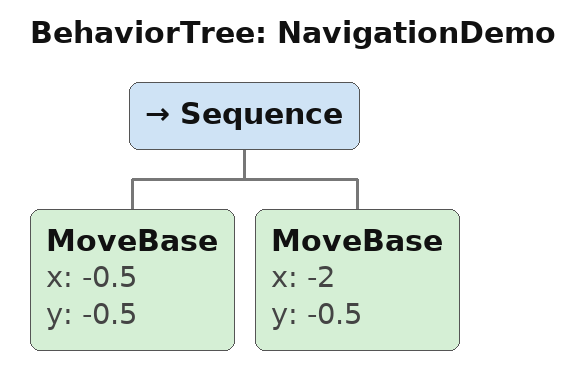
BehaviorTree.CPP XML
<root main_tree_to_execute = "NavigationDemo">
    <BehaviorTree ID="NavigationDemo">
        <Sequence>
            <MoveBase x="-0.5" y="-0.5"/>
            <MoveBase x="-2" y="-0.5"/>
        </Sequence>
    </BehaviorTree>
</root>
